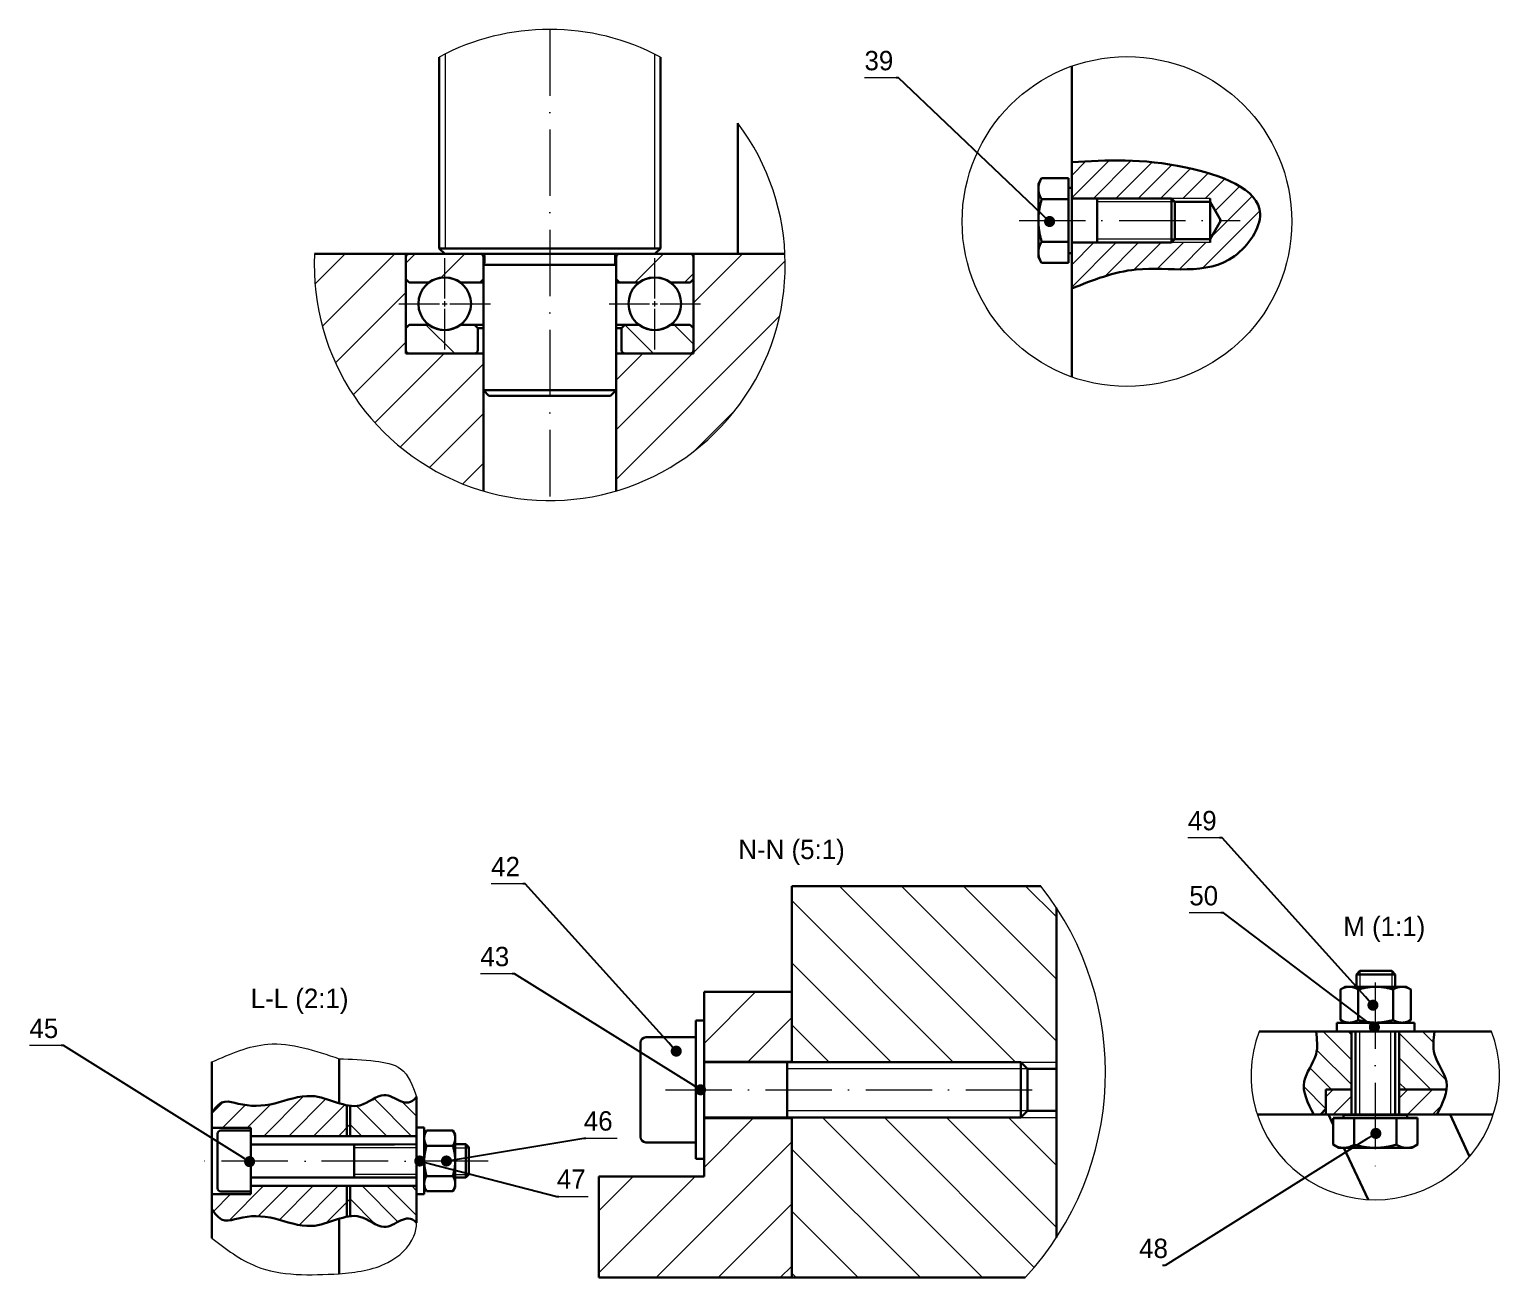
# Model space of a CAD drawing. Header units: millimetres. Extents: x 587 to 10361, y -8386 to 1488.
# Drawn here: x 4090.9 to 4356.7, y 318 to 543.6 of the extents above; entities that cross this region are included whole.
import ezdxf
from ezdxf import colors
from ezdxf.entities.mleader import LeaderData, LeaderLine
from ezdxf.math import Vec2, Vec3

# ---------------------------------------------------------------- set-up
doc = ezdxf.new("R2010")
doc.units = ezdxf.units.MM
doc.linetypes.add('ACAD_ISO10W100', pattern=[18, 12, -3, 0, -3])
for name, color, linetype, lineweight in [('Cienka', 30, 'Continuous', 0), ('Gruba', 7, 'Continuous', 30), ('Kreskowanie', 10, 'Continuous', 0), ('Przekrój', 50, 'Continuous', 15), ('Symetria', 210, 'ACAD_ISO10W100', 0), ('Widoczne (ISO)', 7, 'Continuous', 30), ('Wymiar', 3, 'Continuous', 20)]:
    doc.layers.add(name, color=color, linetype=linetype, lineweight=lineweight)
pattern_1 = [(45, (-6648.0454, 282.1214), (-4.490128, 4.490128), [])]
pattern_2 = [(45, (-4845.24, -659.358), (-4.490128, 4.490128), [])]

# ---------------------------------------------------------------- blocks, each defined once
blk = doc.blocks.new('*U70')
at = {"layer": 'Symetria', "color": 0, "transparency": 16777216}
blk.add_line((0, 18.85), (0, -14.53), dxfattribs=at)
blk = doc.blocks.new('*U123')
at = {"layer": 'Symetria', "color": 0, "transparency": 16777216}
for p, q in [((0, 0.9524), (0, 8.262)), ((-8.262, 0), (-0.9524, 0)), ((0.9524, 0), (8.262, 0)), ((0, -8.262), (0, -0.9524))]:
    blk.add_line(p, q, dxfattribs=at)
at = {"layer": 'Symetria', "color": 0, "linetype": 'Continuous', "transparency": 16777216}
for p, q in [((-0.4762, 0), (0.4762, 0)), ((0, -0.4762), (0, 0.4762))]:
    blk.add_line(p, q, dxfattribs=at)
blk = doc.blocks.new('*U124')
at = {"layer": 'Symetria', "color": 0, "transparency": 16777216}
for p, q in [((0, 0.9524), (0, 8.262)), ((-8.262, 0), (-0.9524, 0)), ((0.9524, 0), (8.262, 0)), ((0, -8.262), (0, -0.9524))]:
    blk.add_line(p, q, dxfattribs=at)
at = {"layer": 'Symetria', "color": 0, "linetype": 'Continuous', "transparency": 16777216}
for p, q in [((-0.4762, 0), (0.4762, 0)), ((0, -0.4762), (0, 0.4762))]:
    blk.add_line(p, q, dxfattribs=at)
blk = doc.blocks.new('*U125')
at = {"layer": 'Symetria', "color": 0, "transparency": 16777216}
blk.add_line((-19.15, 0), (20.84, 0), dxfattribs=at)
blk = doc.blocks.new('*U127')
at = {"layer": 'Symetria', "color": 0, "transparency": 16777216}
blk.add_line((29.93, 0), (-22.5, 0), dxfattribs=at)
blk = doc.blocks.new('*U128')
at = {"layer": 'Symetria', "color": 0, "transparency": 16777216}
blk.add_line((-35.61, 0), (31.57, 0), dxfattribs=at)
blk = doc.blocks.new('_Dot')
at = {"color": 0, "linetype": 'ByBlock', "lineweight": -2}
blk.add_line((-0.5, 0), (-1, 0), dxfattribs=at)
at = {"color": 0, "linetype": 'ByBlock', "const_width": 0.5}
blk.add_lwpolyline([(-0.25, 0, 1), (0.25, 0, 1)], format="xyb", close=True, dxfattribs=at)

msp = doc.modelspace()

# ---------------------------------------------------------------- hatches: boundary and pattern name
at = {"layer": 'Kreskowanie'}
h = msp.add_hatch(dxfattribs=at)
h.set_pattern_fill('ANSI31', color=256, scale=0.9)
h.set_pattern_definition([(45, (191.7662, -656.6963), (-2.0205576, 2.0205576), [])])
edge = h.paths.add_edge_path()
edge.add_spline(control_points=[(4279.376, 496.822), (4283.159, 498.336), (4292.532, 502.088), (4306.984, 498.041), (4317.317, 513.46), (4296.811, 520.676), (4285.679, 520.033), (4279.376, 519.668)], knot_values=[0, 0, 0, 0, 6.0644965, 15.0252634, 19.5049705, 27.4124916, 37.731561, 37.731561, 37.731561, 37.731561], degree=3, periodic=0)
edge.add_line((4279.376, 519.668), (4279.376, 513.105))
edge.add_line((4279.376, 513.105), (4280.577, 513.105))
edge.add_line((4280.577, 513.105), (4297.376, 513.105))
edge.add_line((4297.376, 513.105), (4304.376, 513.105))
edge.add_line((4304.376, 513.105), (4304.376, 512.458))
edge.add_line((4304.376, 512.458), (4306.312, 509.105))
edge.add_line((4306.312, 509.105), (4304.376, 505.751))
edge.add_line((4304.376, 505.751), (4304.376, 505.105))
edge.add_line((4304.376, 505.105), (4297.376, 505.105))
edge.add_line((4297.376, 505.105), (4280.577, 505.105))
edge.add_line((4280.577, 505.105), (4279.376, 505.105))
edge.add_line((4279.376, 505.105), (4279.376, 496.822))
h = msp.add_hatch(dxfattribs=at)
h.set_pattern_fill('ANSI31', color=256, scale=2)
h.set_pattern_definition(pattern_2)
h.paths.add_polyline_path([(4158.978, 503.067), (4142.444, 503.067, 0.0117473), (4142.397, 501.067, 0.3328068), (4172.978, 460.213), (4172.978, 485.067), (4171.378, 485.067), (4158.978, 485.067)])
h = msp.add_hatch(dxfattribs=at)
h.set_pattern_fill('ANSI31', color=256, scale=0.2)
h.set_pattern_definition([(45, (-913.7975, 282.1214), (-0.44901281, 0.44901281), [])])
h.paths.add_polyline_path([(4172.978, 502.467, 0.4142418), (4172.378, 503.067), (4165.978, 503.067), (4159.578, 503.067, 0.4142136), (4158.978, 502.467), (4158.978, 498.477), (4159.578, 497.877), (4163.121, 497.877, -0.3333333), (4168.835, 497.877), (4172.378, 497.877), (4172.978, 498.477)], flags=17)
h.paths.add_polyline_path([(4172.978, 502.467, 0.4142418), (4172.378, 503.067), (4165.978, 503.067), (4159.578, 503.067, 0.4142136), (4158.978, 502.467), (4158.978, 498.477), (4159.578, 497.877), (4163.121, 497.877, -0.3333333), (4168.835, 497.877), (4172.378, 497.877), (4172.978, 498.477), (4172.978, 501.067)], flags=17)
h = msp.add_hatch(dxfattribs=at)
h.set_pattern_fill('ANSI31', color=256, scale=2)
h.set_pattern_definition(pattern_1)
h.paths.add_polyline_path([(4159.578, 503.067, 0.4141853), (4158.978, 502.467), (4158.978, 498.477), (4159.578, 497.877), (4163.121, 497.877, -0.3333333), (4168.835, 497.877), (4172.378, 497.877), (4172.978, 498.477), (4172.978, 502.467, 0.4142418), (4172.378, 503.067)])
h = msp.add_hatch(dxfattribs=at)
h.set_pattern_fill('ANSI31', color=256, scale=2)
h.set_pattern_definition(pattern_1)
h.paths.add_polyline_path([(4196.978, 502.467), (4196.978, 498.477), (4197.578, 497.877), (4201.121, 497.877, -0.3333333), (4206.835, 497.877), (4210.378, 497.877), (4210.978, 498.477), (4210.978, 502.468, 0.4141691), (4210.378, 503.067), (4197.578, 503.067, 0.4142136)])
h = msp.add_hatch(dxfattribs=at)
h.set_pattern_fill('ANSI31', color=256, scale=2)
h.set_pattern_definition(pattern_2)
h.paths.add_polyline_path([(4227.558, 501.067, 0.0117473), (4227.511, 503.067), (4210.978, 503.067), (4210.978, 489.658), (4210.978, 489.658), (4210.978, 485.667, -0.4141945), (4210.378, 485.067), (4198.578, 485.067), (4196.978, 485.067), (4196.978, 478.435), (4196.978, 460.213, 0.3328068)])
h = msp.add_hatch(dxfattribs=at)
h.set_pattern_fill('ANSI31', color=256, scale=2, angle=90)
h.set_pattern_definition([(135, (-6648.0454, 282.1214), (-4.490128, -4.490128), [])])
h.paths.add_polyline_path([(4201.121, 490.258), (4198.578, 490.258), (4197.978, 489.658), (4197.978, 485.667, 0.4142136), (4198.578, 485.067), (4210.378, 485.067, 0.4142983), (4210.978, 485.668), (4210.978, 489.658), (4210.378, 490.258), (4206.835, 490.258, -0.3333333)])
h.paths.add_polyline_path([(4171.978, 489.658), (4171.378, 490.258), (4168.835, 490.258, -0.3333333), (4163.121, 490.258), (4159.578, 490.258), (4158.978, 489.658), (4158.978, 485.667, 0.4142136), (4159.578, 485.067), (4171.378, 485.067, 0.4142136), (4171.978, 485.667)])
h = msp.add_hatch(dxfattribs=at)
h.set_pattern_fill('ANSI31', color=256, scale=2.5, angle=90)
h.set_pattern_definition([(135, (-5841.017, 936.856), (-5.61266, -5.61266), [])])
h.paths.add_polyline_path([(4270.15, 356.978), (4276.597, 356.978), (4276.597, 384.876, 0.022114), (4273.787, 388.799), (4228.752, 388.799), (4228.752, 369.659), (4228.752, 369.659), (4228.752, 356.978)])
h.paths.add_polyline_path([(4228.752, 346.978), (4228.752, 318.035), (4270.951, 318.035, 0.0421622), (4276.597, 325.283), (4276.597, 346.978), (4270.15, 346.978)])
h = msp.add_hatch(dxfattribs=at)
h.set_pattern_fill('ANSI31', color=256, scale=2.5)
h.set_pattern_definition([(45, (-5841.017, 936.856), (-5.61266, 5.61266), [])])
h.paths.add_polyline_path([(4228.752, 318.035), (4228.752, 346.824), (4212.877, 346.824), (4212.877, 339.478), (4212.877, 336.321), (4193.827, 336.321), (4193.827, 318.035)])
h.paths.add_polyline_path([(4212.877, 369.659), (4212.877, 364.478), (4212.877, 357.044), (4228.752, 357.044), (4228.752, 369.659)])
h = msp.add_hatch(dxfattribs=at)
h.set_pattern_fill('ANSI31', color=256, angle=90)
h.set_pattern_definition([(135, (2265.515, 396.7663), (-2.245064, -2.245064), [])])
edge = h.paths.add_edge_path()
edge.add_spline(control_points=[(4323.529, 362.509), (4323.707, 361.106), (4324.118, 357.876), (4320.097, 353.32), (4322.067, 349.539), (4323.125, 347.509)], knot_values=[0, 0, 0, 0, 4.1186815, 9.4812018, 15.7028266, 15.7028266, 15.7028266, 15.7028266], degree=3, periodic=0)
edge.add_line((4323.125, 347.509), (4324.32, 347.509))
edge.add_line((4324.32, 347.509), (4325.32, 348.509))
edge.add_line((4325.32, 348.509), (4325.32, 352.009))
edge.add_line((4325.32, 352.009), (4329.933, 352.009))
edge.add_line((4329.933, 352.009), (4329.933, 362.509))
edge.add_line((4329.933, 362.509), (4323.529, 362.509))
edge = h.paths.add_edge_path()
edge.add_spline(control_points=[(4347.147, 352.009), (4347.213, 352.505), (4347.207, 354.668), (4344.375, 357.876), (4344.787, 361.106), (4344.965, 362.509)], knot_values=[4.6477373, 4.6477373, 4.6477373, 4.6477373, 6.2216248, 11.5841451, 15.7028266, 15.7028266, 15.7028266, 15.7028266], degree=3, periodic=0)
edge.add_line((4344.965, 362.509), (4338.561, 362.509))
edge.add_line((4338.561, 362.509), (4338.561, 352.009))
edge.add_line((4338.561, 352.009), (4347.147, 352.009))
h = msp.add_hatch(dxfattribs=at)
h.set_pattern_fill('ANSI31', color=256)
edge = h.paths.add_edge_path()
edge.add_line((4148.303, 334.595), (4130.903, 334.595))
edge.add_line((4130.903, 334.595), (4130.903, 333.107))
edge.add_line((4130.903, 333.107), (4123.903, 333.107))
edge.add_line((4123.903, 333.107), (4123.903, 330.441))
edge.add_spline(control_points=[(4123.903, 330.441), (4125.422, 327.616), (4129.179, 329.3), (4134.902, 329.218), (4141.368, 326.518), (4145.29, 328.164), (4146.903, 328.667)], knot_values=[8.6303914, 8.6303914, 8.6303914, 8.6303914, 11.3346156, 14.9067418, 18.1770933, 20.6494931, 20.6494931, 20.6494931, 20.6494931], degree=3, periodic=0)
edge.add_spline(control_points=[(4146.903, 328.667), (4147.376, 328.815), (4147.843, 328.945), (4148.303, 329.036)], knot_values=[7.9043664, 7.9043664, 7.9043664, 7.9043664, 8.6303914, 8.6303914, 8.6303914, 8.6303914], degree=3, periodic=0)
edge.add_line((4148.303, 329.036), (4148.303, 334.595))
edge = h.paths.add_edge_path()
edge.add_spline(control_points=[(4148.303, 349.178), (4146.28, 349.581), (4141.872, 351.907), (4134.902, 348.997), (4129.179, 348.915), (4125.422, 350.599), (4123.903, 347.774)], knot_values=[7.9043664, 7.9043664, 7.9043664, 7.9043664, 11.1027912, 14.3731427, 17.9452688, 20.6494931, 20.6494931, 20.6494931, 20.6494931], degree=3, periodic=0)
edge.add_line((4123.903, 347.774), (4123.903, 345.107))
edge.add_line((4123.903, 345.107), (4130.903, 345.107))
edge.add_line((4130.903, 345.107), (4130.903, 343.619))
edge.add_line((4130.903, 343.619), (4148.303, 343.619))
edge.add_line((4148.303, 343.619), (4148.303, 345.107))
edge.add_line((4148.303, 345.107), (4148.303, 349.178))
edge = h.paths.add_edge_path()
edge.add_spline(control_points=[(4148.903, 349.082), (4148.704, 349.106), (4148.504, 349.138), (4148.303, 349.178)], knot_values=[7.585568, 7.585568, 7.585568, 7.585568, 7.9043664, 7.9043664, 7.9043664, 7.9043664], degree=3, periodic=0)
edge.add_line((4148.303, 349.178), (4148.303, 345.107))
edge.add_line((4148.303, 345.107), (4148.303, 343.619))
edge.add_line((4148.303, 343.619), (4148.903, 343.619))
edge.add_line((4148.903, 343.619), (4148.903, 349.082))
edge = h.paths.add_edge_path()
edge.add_line((4148.903, 334.595), (4148.303, 334.595))
edge.add_line((4148.303, 334.595), (4148.303, 329.036))
edge.add_spline(control_points=[(4148.303, 329.036), (4148.504, 329.076), (4148.704, 329.109), (4148.903, 329.133)], knot_values=[7.585568, 7.585568, 7.585568, 7.585568, 7.9043664, 7.9043664, 7.9043664, 7.9043664], degree=3, periodic=0)
edge.add_line((4148.903, 329.133), (4148.903, 334.595))
h = msp.add_hatch(dxfattribs=at)
h.set_pattern_fill('ANSI31', color=256, angle=90)
edge = h.paths.add_edge_path()
edge.add_spline(control_points=[(4160.903, 350.712), (4158.969, 348.129), (4155.733, 353.087), (4151.704, 349.059), (4149.503, 349.011), (4148.903, 349.082)], knot_values=[0, 0, 0, 0, 3.953852, 6.6203896, 7.585568, 7.585568, 7.585568, 7.585568], degree=3, periodic=0)
edge.add_line((4148.903, 349.082), (4148.903, 343.619))
edge.add_line((4148.903, 343.619), (4156.903, 343.619))
edge.add_line((4156.903, 343.619), (4160.903, 343.619))
edge.add_line((4160.903, 343.619), (4160.903, 350.712))
edge = h.paths.add_edge_path()
edge.add_line((4160.903, 334.595), (4156.903, 334.595))
edge.add_line((4156.903, 334.595), (4148.903, 334.595))
edge.add_line((4148.903, 334.595), (4148.903, 329.133))
edge.add_spline(control_points=[(4148.903, 329.133), (4149.503, 329.204), (4151.704, 329.156), (4155.733, 325.127), (4158.969, 330.085), (4160.903, 327.927)], knot_values=[0, 0, 0, 0, 0.9651784, 3.6317161, 7.585568, 7.585568, 7.585568, 7.585568], degree=3, periodic=0)
edge.add_line((4160.903, 327.927), (4160.903, 334.595))
h = msp.add_hatch(dxfattribs=at)
h.set_pattern_fill('ANSI31', color=256)
h.set_pattern_definition([(45, (2265.515, 396.7663), (-2.245064, 2.245064), [])])
h.paths.add_polyline_path([(4325.32, 352.009), (4325.32, 347.509), (4329.933, 347.509), (4329.933, 352.009)])
edge = h.paths.add_edge_path()
edge.add_line((4338.561, 352.009), (4338.561, 347.509))
edge.add_line((4338.561, 347.509), (4345.369, 347.509))
edge.add_spline(control_points=[(4345.369, 347.509), (4346.159, 349.025), (4346.95, 350.542), (4347.147, 352.009)], knot_values=[0, 0, 0, 0, 4.6477373, 4.6477373, 4.6477373, 4.6477373], degree=3, periodic=0)
edge.add_line((4347.147, 352.009), (4338.561, 352.009))

# ---------------------------------------------------------------- linework, layer by layer
at = {"layer": 'Cienka'}
for p, q in [((4166.136, 504.067), (4166.136, 539.252)), ((4203.978, 504.067), (4203.978, 539.174)), ((4304.376, 513.105), (4297.376, 513.105)), ((4298.023, 512.458), (4283.947, 512.458)), ((4298.023, 505.751), (4283.947, 505.751)), ((4304.376, 505.105), (4297.376, 505.105)), ((4331.433, 373.452), (4331.433, 370.609)), ((4337.206, 373.452), (4337.206, 370.609)), ((4331.433, 347.509), (4331.433, 362.509)), ((4337.061, 347.509), (4337.061, 362.509)), ((4337.061, 347.509), (4337.061, 362.509)), ((4270.15, 356.978), (4276.597, 356.978)), ((4271.377, 355.751), (4227.877, 355.751)), ((4271.377, 348.205), (4227.877, 348.205)), ((4270.15, 346.978), (4276.597, 346.978)), ((4160.903, 341.505), (4149.612, 341.505)), ((4167.885, 341.505), (4170.336, 341.505)), ((4160.903, 336.654), (4149.612, 336.654)), ((4167.885, 336.654), (4170.336, 336.646))]:
    msp.add_line(p, q, dxfattribs=at)
at = {"layer": 'Gruba'}
for p, q in [((4164.978, 538.659), (4164.978, 504.067)), ((4204.978, 538.659), (4204.978, 504.067)), ((4279.376, 480.83), (4279.376, 537.006)), ((4218.978, 526.701), (4218.978, 503.067)), ((4278.757, 514.985), (4279.376, 514.985)), ((4279.376, 514.985), (4279.376, 513.105)), ((4280.577, 513.105), (4279.376, 513.105)), ((4279.376, 513.105), (4279.376, 513.105)), ((4297.376, 513.105), (4280.577, 513.105)), ((4283.947, 513.105), (4283.947, 505.105)), ((4297.376, 513.105), (4297.376, 505.105)), ((4297.376, 513.105), (4298.023, 512.458)), ((4304.376, 513.105), (4304.376, 505.105)), ((4304.376, 512.458), (4298.023, 512.458)), ((4298.023, 512.458), (4298.023, 505.751)), ((4304.376, 512.458), (4304.376, 505.751)), ((4304.376, 512.458), (4306.312, 509.105)), ((4304.376, 505.751), (4306.312, 509.105)), ((4280.577, 505.105), (4279.376, 505.105)), ((4280.577, 505.105), (4297.376, 505.105)), ((4298.023, 505.751), (4297.376, 505.105)), ((4298.023, 505.751), (4304.376, 505.751)), ((4158.978, 503.067), (4142.444, 503.067)), ((4158.978, 485.067), (4158.978, 503.067)), ((4158.978, 503.067), (4159.578, 503.067)), ((4158.978, 502.467), (4158.978, 498.477)), ((4158.978, 502.467), (4158.978, 498.477)), ((4172.378, 503.067), (4159.578, 503.067)), ((4172.378, 503.067), (4159.578, 503.067)), ((4164.978, 504.067), (4204.978, 504.067)), ((4165.978, 503.067), (4164.978, 504.067)), ((4203.978, 503.067), (4165.978, 503.067)), ((4172.378, 503.067), (4197.578, 503.067)), ((4172.978, 498.477), (4172.978, 502.467)), ((4172.978, 498.477), (4172.978, 502.467)), ((4173.178, 502.667), (4173.178, 501.521)), ((4196.778, 502.667), (4196.778, 501.521)), ((4196.978, 502.467), (4196.978, 498.477)), ((4197.578, 503.067), (4210.378, 503.067)), ((4203.978, 503.067), (4204.978, 504.067)), ((4210.378, 503.067), (4203.978, 503.067)), ((4210.378, 503.067), (4210.978, 503.067)), ((4227.511, 503.067), (4210.978, 503.067)), ((4210.978, 503.067), (4210.978, 485.067)), ((4210.978, 485.067), (4210.978, 503.067)), ((4210.978, 503.067), (4227.511, 503.067)), ((4210.978, 498.477), (4210.978, 502.468)), ((4210.978, 498.477), (4210.978, 502.467)), ((4278.757, 503.225), (4279.376, 503.225)), ((4173.124, 501.321), (4172.978, 501.067)), ((4172.978, 501.067), (4196.978, 501.067)), ((4172.978, 501.067), (4172.978, 478.435)), ((4196.831, 501.321), (4196.978, 501.067)), ((4196.978, 501.067), (4196.978, 478.435)), ((4158.978, 498.477), (4159.578, 497.877)), ((4159.578, 497.877), (4163.121, 497.877)), ((4168.835, 497.877), (4172.378, 497.877)), ((4172.378, 497.877), (4172.978, 498.477)), ((4172.378, 497.877), (4172.978, 497.877)), ((4196.978, 498.477), (4197.578, 497.877)), ((4196.978, 497.877), (4197.578, 497.877)), ((4197.578, 497.877), (4201.121, 497.877)), ((4206.835, 497.877), (4210.378, 497.877)), ((4210.378, 497.877), (4210.978, 498.477)), ((4159.578, 490.258), (4158.978, 489.658)), ((4158.978, 489.658), (4158.978, 485.667)), ((4158.978, 489.658), (4158.978, 485.667)), ((4163.121, 490.258), (4159.578, 490.258)), ((4171.378, 490.258), (4168.835, 490.258)), ((4171.978, 489.658), (4171.378, 490.258)), ((4172.978, 490.258), (4171.378, 490.258)), ((4171.978, 485.667), (4171.978, 489.658)), ((4172.978, 489.658), (4171.978, 489.658)), ((4198.578, 490.258), (4196.978, 490.258)), ((4197.978, 489.658), (4196.978, 489.658)), ((4198.578, 490.258), (4197.978, 489.658)), ((4197.978, 489.658), (4197.978, 485.667)), ((4201.121, 490.258), (4198.578, 490.258)), ((4210.378, 490.258), (4206.835, 490.258)), ((4210.978, 489.658), (4210.378, 490.258)), ((4210.978, 485.667), (4210.978, 489.658)), ((4210.978, 485.667), (4210.978, 489.658)), ((4172.978, 485.067), (4158.978, 485.067)), ((4159.578, 485.067), (4171.378, 485.067)), ((4159.578, 485.067), (4171.378, 485.067)), ((4172.978, 485.067), (4171.378, 485.067)), ((4172.978, 460.213), (4172.978, 485.067)), ((4210.978, 485.067), (4196.978, 485.067)), ((4196.978, 485.067), (4196.978, 460.213)), ((4198.578, 485.067), (4196.978, 485.067)), ((4196.978, 460.213), (4196.978, 485.067)), ((4196.978, 485.067), (4210.978, 485.067)), ((4198.578, 485.067), (4210.378, 485.067)), ((4198.578, 485.067), (4210.378, 485.067)), ((4172.978, 478.435), (4196.978, 478.435)), ((4173.978, 477.435), (4172.978, 478.435)), ((4195.978, 477.435), (4173.978, 477.435)), ((4195.978, 477.435), (4196.978, 478.435)), ((4331.433, 373.452), (4330.82, 372.839)), ((4330.82, 372.839), (4337.82, 372.839)), ((4330.82, 370.609), (4330.82, 372.839)), ((4337.206, 373.452), (4331.433, 373.452)), ((4337.206, 373.452), (4337.82, 372.839)), ((4337.82, 370.609), (4337.82, 372.839)), ((4355.268, 362.509), (4313.226, 362.509)), ((4341.32, 364.109), (4327.32, 364.109)), ((4327.32, 362.509), (4327.32, 364.109)), ((4329.933, 362.509), (4329.933, 347.509)), ((4330.683, 362.509), (4330.683, 349.122)), ((4337.811, 362.509), (4337.811, 349.122)), ((4337.811, 362.509), (4337.811, 347.509)), ((4338.561, 347.509), (4338.561, 362.509)), ((4341.32, 362.509), (4341.32, 364.109)), ((4123.903, 325.157), (4123.903, 357.029)), ((4146.903, 349.547), (4146.903, 357.584)), ((4227.877, 356.978), (4227.877, 346.978)), ((4271.377, 355.751), (4276.597, 355.751)), ((4325.32, 347.509), (4325.32, 352.009)), ((4325.32, 352.009), (4329.933, 352.009)), ((4338.561, 352.009), (4347.147, 352.009)), ((4148.303, 345.107), (4148.303, 349.178)), ((4148.903, 343.619), (4148.903, 349.082)), ((4160.903, 327.927), (4160.903, 350.712)), ((4325.32, 348.509), (4324.32, 347.509)), ((4330.683, 349.122), (4330.683, 347.509)), ((4271.377, 348.205), (4276.597, 348.205)), ((4355.583, 347.509), (4312.911, 347.509)), ((4325.32, 347.509), (4347.32, 347.509)), ((4325.76, 347.509), (4326.616, 345.673)), ((4328.486, 347.509), (4328.486, 346.908)), ((4328.486, 347.48), (4328.486, 346.88)), ((4328.486, 347.48), (4328.486, 346.88)), ((4340.008, 347.509), (4340.008, 346.908)), ((4340.008, 347.48), (4340.008, 346.88)), ((4351.297, 339.924), (4347.76, 347.509)), ((4123.903, 339.107), (4123.903, 345.107)), ((4123.903, 345.107), (4130.903, 345.107)), ((4123.903, 345.107), (4130.903, 345.107)), ((4123.903, 339.107), (4123.903, 343.107)), ((4124.903, 334.207), (4124.903, 344.007)), ((4125.503, 344.607), (4130.903, 344.607)), ((4130.903, 345.107), (4130.903, 333.107)), ((4130.903, 333.607), (4130.903, 344.607)), ((4156.903, 343.619), (4130.903, 343.619)), ((4148.303, 345.107), (4148.303, 343.619)), ((4148.303, 343.619), (4148.903, 343.619)), ((4156.903, 343.619), (4160.903, 343.619)), ((4160.903, 345.168), (4162.282, 345.168)), ((4162.282, 345.168), (4162.282, 333.1)), ((4162.282, 343.875), (4162.705, 344.609)), ((4167.461, 344.609), (4162.705, 344.609)), ((4167.885, 343.875), (4167.461, 344.609)), ((4167.885, 343.24), (4167.885, 343.875)), ((4167.885, 339.134), (4167.885, 343.24)), ((4131.103, 342.107), (4140.289, 342.107)), ((4140.289, 342.107), (4156.903, 342.119)), ((4149.612, 342.114), (4149.612, 336.107)), ((4156.903, 342.119), (4160.903, 342.122)), ((4167.461, 341.872), (4162.705, 341.872)), ((4167.885, 342.151), (4169.807, 342.151)), ((4169.807, 336.117), (4169.807, 342.151)), ((4170.336, 341.623), (4169.807, 342.151)), ((4170.336, 341.623), (4170.336, 336.646)), ((4328.575, 341.473), (4332.931, 332.13)), ((4167.885, 335.028), (4167.885, 339.134)), ((4131.103, 336.107), (4140.289, 336.107)), ((4140.289, 336.107), (4156.903, 336.107)), ((4156.903, 336.107), (4160.903, 336.107)), ((4167.461, 336.397), (4162.705, 336.397)), ((4167.885, 336.117), (4169.807, 336.117)), ((4167.885, 334.393), (4167.885, 335.028)), ((4170.336, 336.646), (4169.807, 336.117)), ((4130.903, 333.107), (4123.903, 333.107)), ((4125.503, 333.607), (4130.903, 333.607)), ((4156.903, 334.595), (4130.903, 334.595)), ((4148.303, 334.595), (4148.303, 329.036)), ((4148.303, 334.595), (4148.903, 334.595)), ((4148.903, 334.595), (4148.903, 329.133)), ((4156.903, 334.595), (4160.903, 334.595)), ((4160.903, 333.1), (4162.282, 333.1)), ((4162.282, 334.393), (4162.705, 333.66)), ((4167.461, 333.66), (4162.705, 333.66)), ((4167.885, 334.393), (4167.461, 333.66)), ((4146.903, 318.706), (4146.903, 328.667))]:
    msp.add_line(p, q, dxfattribs=at)
for centre in [(4165.978, 494.067), (4203.978, 494.067)]:
    msp.add_circle(centre, 4.762, dxfattribs=at)
for centre, radius, start, end in [((4159.578, 502.467), 0.6, 90, 180), ((4172.378, 502.467), 0.6, 0, 90), ((4172.778, 502.667), 0.4, 0, 90), ((4197.178, 502.667), 0.4, 90, 180), ((4197.578, 502.467), 0.6, 90, 180), ((4210.378, 502.467), 0.6, 0, 90), ((4172.778, 501.521), 0.4, 330, 0), ((4197.178, 501.521), 0.4, 180, 210), ((4165.978, 494.067), 4.762, 53.1301, 126.8699), ((4203.978, 494.067), 4.762, 53.1301, 126.8699), ((4165.978, 494.067), 4.762, 233.1301, 306.8699), ((4203.978, 494.067), 4.762, 233.1301, 306.8699), ((4159.578, 485.667), 0.6, 180, 270), ((4171.378, 485.667), 0.6, 270, 0), ((4198.578, 485.667), 0.6, 180, 270), ((4210.378, 485.667), 0.6, 270, 0), ((4125.503, 344.007), 0.6, 90, 180), ((4131.103, 342.307), 0.2, 180, 270), ((4131.103, 335.907), 0.2, 90, 180), ((4125.503, 334.207), 0.6, 180, 270)]:
    msp.add_arc(centre, radius, start, end, dxfattribs=at)
for points in [[(4279.376, 519.668), (4299.991, 518.699), (4313.41, 510.329), (4308.769, 502.666), (4291.012, 500.245), (4279.376, 496.822)], [(4323.125, 347.509), (4321.375, 353.479), (4323.529, 358.39), (4323.529, 362.509)], [(4345.369, 347.509), (4347.119, 353.479), (4344.965, 358.39), (4344.965, 362.509)]]:
    msp.add_spline(points, degree=3, dxfattribs=at)
for points in [[(4160.903, 350.712), (4158.969, 348.129), (4155.733, 353.087), (4149.837, 347.191), (4142.764, 352.279), (4134.902, 348.997), (4129.179, 348.915), (4125.422, 350.599), (4123.903, 347.774)], [(4160.903, 327.927), (4158.969, 330.085), (4155.733, 325.127), (4149.837, 331.024), (4142.764, 325.936), (4134.902, 329.218), (4129.179, 329.3), (4125.422, 327.616), (4123.903, 330.441)]]:
    msp.add_open_spline(points, degree=3, knots=[0, 0, 0, 0, 3.953852, 6.6203896, 11.1027912, 14.3731427, 17.9452688, 20.6494931, 20.6494931, 20.6494931, 20.6494931], dxfattribs=at)
for points in [[(4162.705, 344.609), (4162.282, 343.875), (4162.282, 343.24)], [(4162.282, 343.24), (4162.282, 342.605), (4162.705, 341.872)], [(4167.885, 343.24), (4167.885, 343.875), (4167.461, 344.609)], [(4167.461, 341.872), (4167.885, 342.605), (4167.885, 343.24)], [(4162.705, 341.872), (4162.282, 340.405), (4162.282, 339.134)], [(4167.885, 339.134), (4167.885, 340.405), (4167.461, 341.872)], [(4162.282, 339.134), (4162.282, 337.864), (4162.705, 336.397)], [(4167.461, 336.397), (4167.885, 337.864), (4167.885, 339.134)], [(4162.705, 336.397), (4162.282, 335.664), (4162.282, 335.028)], [(4162.282, 335.028), (4162.282, 334.393), (4162.705, 333.66)], [(4167.885, 335.028), (4167.885, 335.664), (4167.461, 336.397)], [(4167.461, 333.66), (4167.885, 334.393), (4167.885, 335.028)]]:
    msp.add_rational_spline(points, [1, 1.0379548493, 1], degree=2, dxfattribs=at)
at = {"layer": 'Przekrój'}
msp.add_circle((4289.349, 508.918), 29.806, dxfattribs=at)
for centre, radius, start, end in [((4184.978, 501.067), 42.58, 61.98523, 118.01477), ((4184.978, 501.067), 42.58, 177.30783, 37.01399), ((4230.872, 355.08), 54.577, 317.2526, 38.15757), ((4334.247, 354.563), 22.472, 159.29474, 20.70526)]:
    msp.add_arc(centre, radius, start, end, dxfattribs=at)
for points in [[(4123.903, 357.029), (4134.011, 360.223), (4146.903, 357.584)], [(4146.903, 357.584), (4153.456, 357.164), (4158.017, 355.789), (4160.903, 350.712)], [(4146.903, 318.706), (4155.68, 320.745), (4160.417, 325.544), (4160.903, 327.927), (4160.903, 328.303)], [(4123.903, 325.157), (4131.854, 320.086), (4146.903, 318.706)]]:
    msp.add_spline(points, degree=3, dxfattribs=at)
at = {"layer": 'Symetria'}
msp.add_line((4184.978, 543.648), (4184.978, 458.487), dxfattribs=at)
at = {"layer": 'Widoczne (ISO)'}
for p, q in [((4273.327, 515.742), (4273.92, 516.769)), ((4273.327, 515.742), (4273.327, 514.853)), ((4278.757, 516.769), (4273.92, 516.769)), ((4278.757, 516.769), (4278.757, 512.937)), ((4273.327, 514.853), (4273.327, 509.105)), ((4278.757, 512.937), (4273.92, 512.937)), ((4278.757, 512.937), (4278.757, 505.273)), ((4273.327, 509.105), (4273.327, 503.357)), ((4278.757, 505.273), (4273.92, 505.273)), ((4278.757, 505.273), (4278.757, 501.441)), ((4273.327, 503.357), (4273.327, 502.468)), ((4273.327, 502.468), (4273.92, 501.441)), ((4278.757, 501.441), (4273.92, 501.441)), ((4228.752, 388.799), (4273.787, 388.799)), ((4228.752, 388.799), (4228.752, 356.978)), ((4276.597, 356.978), (4276.597, 384.876)), ((4228.752, 369.659), (4212.877, 369.659)), ((4212.877, 369.659), (4212.877, 364.478)), ((4228.752, 357.044), (4228.752, 369.659)), ((4328.82, 370.609), (4327.969, 370.117)), ((4327.969, 370.117), (4327.969, 364.6)), ((4328.82, 370.609), (4329.557, 370.609)), ((4329.557, 370.609), (4334.32, 370.609)), ((4331.144, 370.117), (4331.144, 364.6)), ((4334.32, 370.609), (4339.083, 370.609)), ((4337.495, 370.117), (4337.495, 364.6)), ((4339.083, 370.609), (4339.82, 370.609)), ((4339.82, 370.609), (4340.671, 370.117)), ((4340.671, 370.117), (4340.671, 364.6)), ((4211.377, 339.478), (4211.377, 364.478)), ((4212.877, 364.478), (4211.377, 364.478)), ((4212.877, 339.478), (4212.877, 364.478)), ((4328.82, 364.109), (4327.969, 364.6)), ((4339.82, 364.109), (4340.671, 364.6)), ((4329.557, 364.109), (4328.82, 364.109)), ((4334.32, 364.109), (4329.557, 364.109)), ((4339.083, 364.109), (4334.32, 364.109)), ((4339.82, 364.109), (4339.083, 364.109)), ((4201.377, 343.478), (4201.377, 360.478)), ((4202.377, 361.478), (4211.377, 361.478)), ((4212.877, 357.044), (4228.752, 357.044)), ((4212.877, 356.978), (4270.15, 356.978)), ((4228.752, 356.978), (4270.15, 356.978)), ((4270.15, 346.978), (4270.15, 356.978)), ((4271.377, 355.751), (4270.15, 356.978)), ((4276.597, 356.978), (4276.597, 346.978)), ((4271.377, 355.751), (4271.377, 348.205)), ((4212.877, 346.978), (4270.15, 346.978)), ((4228.752, 346.824), (4212.877, 346.824)), ((4228.752, 346.978), (4228.752, 318.035)), ((4270.15, 346.978), (4228.752, 346.978)), ((4228.752, 318.035), (4228.752, 346.824)), ((4271.377, 348.205), (4270.15, 346.978)), ((4276.597, 325.283), (4276.597, 346.978)), ((4330.431, 346.908), (4326.616, 346.908)), ((4330.431, 346.88), (4326.616, 346.88)), ((4326.616, 346.88), (4326.616, 342.063)), ((4330.431, 346.88), (4326.616, 346.88)), ((4328.479, 346.908), (4328.479, 347.509)), ((4328.479, 347.48), (4340.015, 347.48)), ((4328.479, 346.88), (4328.479, 347.48)), ((4330.431, 346.908), (4330.431, 346.022)), ((4338.063, 346.908), (4330.431, 346.908)), ((4330.431, 346.88), (4330.431, 342.063)), ((4338.063, 346.88), (4330.431, 346.88)), ((4330.431, 346.88), (4330.431, 342.063)), ((4338.063, 346.88), (4330.431, 346.88)), ((4338.063, 346.908), (4338.063, 346.022)), ((4341.878, 346.908), (4338.063, 346.908)), ((4338.063, 346.88), (4338.063, 342.063)), ((4341.878, 346.88), (4338.063, 346.88)), ((4338.063, 346.88), (4338.063, 342.063)), ((4341.878, 346.88), (4338.063, 346.88)), ((4340.015, 346.908), (4340.015, 347.509)), ((4340.015, 346.88), (4340.015, 347.48)), ((4340.015, 346.88), (4340.015, 347.48)), ((4341.878, 346.908), (4341.878, 346.022)), ((4341.878, 346.88), (4341.878, 342.063)), ((4341.878, 346.88), (4341.878, 342.063)), ((4202.377, 342.478), (4211.377, 342.478)), ((4327.638, 341.472), (4326.616, 342.063)), ((4327.638, 341.472), (4326.616, 342.063)), ((4328.524, 341.472), (4327.638, 341.472)), ((4328.524, 341.472), (4327.638, 341.472)), ((4334.247, 341.472), (4328.524, 341.472)), ((4334.247, 341.472), (4328.524, 341.472)), ((4339.97, 341.472), (4334.247, 341.472)), ((4339.97, 341.472), (4334.247, 341.472)), ((4340.856, 341.472), (4339.97, 341.472)), ((4340.856, 341.472), (4339.97, 341.472)), ((4340.856, 341.472), (4341.878, 342.063)), ((4340.856, 341.472), (4341.878, 342.063)), ((4212.877, 339.478), (4211.377, 339.478)), ((4212.877, 339.478), (4212.877, 336.321)), ((4193.827, 336.321), (4193.827, 318.035)), ((4212.877, 336.321), (4193.827, 336.321)), ((4193.827, 318.035), (4228.752, 318.035)), ((4228.752, 318.035), (4270.951, 318.035))]:
    msp.add_line(p, q, dxfattribs=at)
for centre, start, end in [((4202.377, 360.478), 90, 180), ((4202.377, 343.478), 180, 270)]:
    msp.add_arc(centre, 1, start, end, dxfattribs=at)
for points in [[(4273.92, 516.769), (4273.327, 515.742), (4273.327, 514.853)], [(4273.327, 514.853), (4273.327, 513.964), (4273.92, 512.937)], [(4273.92, 512.937), (4273.327, 510.883), (4273.327, 509.105)], [(4273.327, 509.105), (4273.327, 507.327), (4273.92, 505.273)], [(4273.92, 505.273), (4273.327, 504.246), (4273.327, 503.357)], [(4273.327, 503.357), (4273.327, 502.468), (4273.92, 501.441)], [(4327.969, 370.117), (4328.82, 370.609), (4329.557, 370.609)], [(4329.557, 370.609), (4330.294, 370.609), (4331.144, 370.117)], [(4331.144, 370.117), (4332.846, 370.609), (4334.32, 370.609)], [(4334.32, 370.609), (4335.794, 370.609), (4337.495, 370.117)], [(4337.495, 370.117), (4338.346, 370.609), (4339.083, 370.609)], [(4339.083, 370.609), (4339.82, 370.609), (4340.671, 370.117)], [(4329.557, 364.109), (4328.82, 364.109), (4327.969, 364.6)], [(4331.144, 364.6), (4330.294, 364.109), (4329.557, 364.109)], [(4334.32, 364.109), (4332.846, 364.109), (4331.144, 364.6)], [(4337.495, 364.6), (4335.794, 364.109), (4334.32, 364.109)], [(4339.083, 364.109), (4338.346, 364.109), (4337.495, 364.6)], [(4340.671, 364.6), (4339.82, 364.109), (4339.083, 364.109)], [(4328.524, 341.472), (4327.638, 341.472), (4326.616, 342.063)], [(4328.524, 341.472), (4327.638, 341.472), (4326.616, 342.063)], [(4330.431, 342.063), (4329.409, 341.472), (4328.524, 341.472)], [(4330.431, 342.063), (4329.409, 341.472), (4328.524, 341.472)], [(4334.247, 341.472), (4332.476, 341.472), (4330.431, 342.063)], [(4334.247, 341.472), (4332.476, 341.472), (4330.431, 342.063)], [(4338.063, 342.063), (4336.018, 341.472), (4334.247, 341.472)], [(4338.063, 342.063), (4336.018, 341.472), (4334.247, 341.472)], [(4339.97, 341.472), (4339.085, 341.472), (4338.063, 342.063)], [(4339.97, 341.472), (4339.085, 341.472), (4338.063, 342.063)], [(4341.878, 342.063), (4340.856, 341.472), (4339.97, 341.472)], [(4341.878, 342.063), (4340.856, 341.472), (4339.97, 341.472)]]:
    msp.add_rational_spline(points, [1, 1.0379548493, 1], degree=2, dxfattribs=at)
at = {"layer": 'Wymiar'}
for p, q in [((4247.701, 534.887), (4241.876, 534.887)), ((4306.17, 397.512), (4300.346, 397.512)), ((4180.2, 389.201), (4174.375, 389.201)), ((4306.431, 383.94), (4300.606, 383.94)), ((4178.255, 372.941), (4172.431, 372.941)), ((4096.718, 359.957), (4090.893, 359.957)), ((4191.502, 343.226), (4197.138, 343.226)), ((4186.622, 332.707), (4191.934, 332.707))]:
    msp.add_line(p, q, dxfattribs=at)

# ---------------------------------------------------------------- block references
at = {"layer": 'Symetria'}
for name, p in [('*U125', (4288.976, 509.105)), ('*U123', (4165.978, 494.067)), ('*U124', (4203.978, 494.067)), ('*U70', (4334.247, 352.503)), ('*U128', (4241.514, 351.978)), ('*U127', (4143.903, 339.107))]:
    msp.add_blockref(name, p, dxfattribs=at)

# ---------------------------------------------------------------- texts
at = {"layer": 'Wymiar', "char_height": 3.5, "attachment_point": 1}
for s, width, insert in [('39', 6.18482, (4241.887, 539.762)), ('49', 6.18482, (4300.356, 402.387)), ('N-N (5:1)', 27.91536, (4219.075, 397.174)), ('42', 6.18482, (4174.386, 394.076)), ('50', 6.18482, (4300.617, 388.815)), ('M (1:1)', 27.91536, (4328.459, 383.252)), ('43', 6.18482, (4172.441, 377.816)), ('L-L (2:1)', 27.91536, (4130.903, 370.26)), ('45', 6.18482, (4090.904, 364.832)), ('46', 2.03539, (4191.142, 348.105)), ('47', 2.03539, (4186.262, 337.585)), ('48', 6.18482, (4291.547, 325.072))]:
    msp.add_mtext_dynamic_manual_height_columns(s, width=width, gutter_width=12.5, heights=[0], dxfattribs=dict(at, insert=insert))

# ---------------------------------------------------------------- leaders
at = {"layer": 'Wymiar'}
ml = msp.add_multileader_mtext('Standard', dxfattribs=at)
ml.set_content('', color=256)
ml.set_leader_properties()
ml.set_arrow_properties(name='DOT')
ml.build(insert=Vec2(0, 0))
ml.multileader.update_dxf_attribs({"text_right_attachment_type": 6, "dogleg_length": 0.36, "arrow_head_size": 2})
ctx = ml.context
ctx.base_point, ctx.char_height, ctx.arrow_head_size, ctx.landing_gap_size, ctx.plane_origin = Vec3(4247.521, 534.977), 0.18, 2, 0.09, Vec3(4275.35, 508.926)
ctx.right_attachment, ctx.text_align_type = 6, 2
notes = []
notes.append((ctx, [(0, (1, 1, 0), (4248.061, 534.887), (-1, 0), 0.36, [(0, [(4275.35, 508.926)], 0, [])])]))
ctx.mtext.insert, ctx.mtext.alignment, ctx.mtext.flow_direction = Vec3(4247.611, 535.067), 3, 5
ml = msp.add_multileader_mtext('Standard', dxfattribs=at)
ml.set_content('', color=256)
ml.set_leader_properties()
ml.set_arrow_properties(name='DOT')
ml.build(insert=Vec2(0, 0))
ml.multileader.update_dxf_attribs({"text_right_attachment_type": 6, "dogleg_length": 0.36, "arrow_head_size": 2})
ctx = ml.context
ctx.base_point, ctx.char_height, ctx.arrow_head_size, ctx.landing_gap_size, ctx.plane_origin = Vec3(4305.99, 397.602), 0.18, 2, 0.09, Vec3(4333.819, 371.551)
ctx.right_attachment, ctx.text_align_type = 6, 2
notes.append((ctx, [(0, (1, 1, 0), (4306.53, 397.512), (-1, 0), 0.36, [(0, [(4333.819, 367.274)], 0, [])])]))
ctx.mtext.insert, ctx.mtext.alignment, ctx.mtext.flow_direction = Vec3(4306.08, 397.692), 3, 5
ml = msp.add_multileader_mtext('Standard', dxfattribs=at)
ml.set_content('', color=256)
ml.set_leader_properties()
ml.set_arrow_properties(name='DOT')
ml.build(insert=Vec2(0, 0))
ml.multileader.update_dxf_attribs({"text_right_attachment_type": 6, "dogleg_length": 0.36, "arrow_head_size": 2})
ctx = ml.context
ctx.base_point, ctx.char_height, ctx.arrow_head_size, ctx.landing_gap_size, ctx.plane_origin = Vec3(4180.02, 389.291), 0.18, 2, 0.09, Vec3(4207.849, 363.24)
ctx.right_attachment, ctx.text_align_type = 6, 2
notes.append((ctx, [(0, (1, 1, 0), (4180.56, 389.201), (-1, 0), 0.36, [(0, [(4207.849, 358.964)], 0, [])])]))
ctx.mtext.insert, ctx.mtext.alignment, ctx.mtext.flow_direction = Vec3(4180.11, 389.381), 3, 5
ml = msp.add_multileader_mtext('Standard', dxfattribs=at)
ml.set_content('', color=256)
ml.set_leader_properties()
ml.set_arrow_properties(name='DOT')
ml.build(insert=Vec2(0, 0))
ml.multileader.update_dxf_attribs({"text_right_attachment_type": 6, "dogleg_length": 0.36, "arrow_head_size": 2})
ctx = ml.context
ctx.base_point, ctx.char_height, ctx.arrow_head_size, ctx.landing_gap_size, ctx.plane_origin = Vec3(4306.251, 384.03), 0.18, 2, 0.09, Vec3(4334.08, 367.557)
ctx.right_attachment, ctx.text_align_type = 6, 2
notes.append((ctx, [(0, (1, 1, 0), (4306.791, 383.94), (-1, 0), 0.36, [(0, [(4334.08, 363.28)], 0, [])])]))
ctx.mtext.insert, ctx.mtext.alignment, ctx.mtext.flow_direction = Vec3(4306.341, 384.12), 3, 5
ml = msp.add_multileader_mtext('Standard', dxfattribs=at)
ml.set_content('', color=256)
ml.set_leader_properties()
ml.set_arrow_properties(name='DOT')
ml.build(insert=Vec2(0, 0))
ml.multileader.update_dxf_attribs({"text_right_attachment_type": 6, "dogleg_length": 0.36, "arrow_head_size": 2})
ctx = ml.context
ctx.base_point, ctx.char_height, ctx.arrow_head_size, ctx.landing_gap_size, ctx.plane_origin = Vec3(4178.075, 373.031), 0.18, 2, 0.09, Vec3(4205.905, 351.978)
ctx.right_attachment, ctx.text_align_type = 6, 2
notes.append((ctx, [(0, (1, 1, 0), (4178.615, 372.941), (-1, 0), 0.36, [(0, [(4212.241, 351.978)], 0, [])])]))
ctx.mtext.insert, ctx.mtext.alignment, ctx.mtext.flow_direction = Vec3(4178.165, 373.121), 3, 5
ml = msp.add_multileader_mtext('Standard', dxfattribs=at)
ml.set_content('', color=256)
ml.set_leader_properties()
ml.set_arrow_properties(name='DOT')
ml.build(insert=Vec2(0, 0))
ml.multileader.update_dxf_attribs({"text_right_attachment_type": 6, "dogleg_length": 0.36, "arrow_head_size": 2})
ctx = ml.context
ctx.base_point, ctx.char_height, ctx.arrow_head_size, ctx.landing_gap_size, ctx.plane_origin = Vec3(4096.538, 360.047), 0.18, 2, 0.09, Vec3(4124.367, 338.994)
ctx.right_attachment, ctx.text_align_type = 6, 2
notes.append((ctx, [(0, (1, 1, 0), (4097.078, 359.957), (-1, 0), 0.36, [(0, [(4130.704, 338.994)], 0, [])])]))
ctx.mtext.insert, ctx.mtext.alignment, ctx.mtext.flow_direction = Vec3(4096.628, 360.137), 3, 5
ml = msp.add_multileader_mtext('Standard', dxfattribs=at)
ml.set_content('', color=256)
ml.set_leader_properties()
ml.set_arrow_properties(name='DOT')
ml.build(insert=Vec2(0, 0))
ml.multileader.update_dxf_attribs({"text_right_attachment_type": 6, "dogleg_length": 0.36, "arrow_head_size": 2})
ctx = ml.context
ctx.base_point, ctx.char_height, ctx.arrow_head_size, ctx.landing_gap_size, ctx.plane_origin = Vec3(4191.502, 343.226), 0.18, 2, 0.09, Vec3(4164.372, 339.018)
ctx.right_attachment = 6
notes.append((ctx, [(0, (1, 1, 0), (4191.142, 343.226), (1, 0), 0.36, [(0, [(4166.297, 339.107)], 0, [])])]))
ctx.mtext.insert, ctx.mtext.flow_direction = Vec3(4191.592, 343.316), 5
ml = msp.add_multileader_mtext('Standard', dxfattribs=at)
ml.set_content('', color=256)
ml.set_leader_properties()
ml.set_arrow_properties(name='DOT')
ml.build(insert=Vec2(0, 0))
ml.multileader.update_dxf_attribs({"text_right_attachment_type": 6, "dogleg_length": 0.36, "arrow_head_size": 2})
ctx = ml.context
ctx.base_point, ctx.char_height, ctx.arrow_head_size, ctx.landing_gap_size, ctx.plane_origin = Vec3(4295.704, 320.287), 0.18, 2, 0.09, Vec3(4323.533, 294.236)
ctx.right_attachment, ctx.text_align_type = 6, 2
notes.append((ctx, [(0, (1, 1, 0), (4296.244, 320.197), (-1, 0), 0.36, [(0, [(4334.35, 344.09)], 0, [])])]))
ctx.mtext.insert, ctx.mtext.alignment, ctx.mtext.flow_direction = Vec3(4295.794, 320.377), 3, 5
ml = msp.add_multileader_mtext('Standard', dxfattribs=at)
ml.set_content('', color=256)
ml.set_leader_properties()
ml.set_arrow_properties(name='DOT')
ml.build(insert=Vec2(0, 0))
ml.multileader.update_dxf_attribs({"text_right_attachment_type": 6, "dogleg_length": 0.36, "arrow_head_size": 2})
ctx = ml.context
ctx.base_point, ctx.char_height, ctx.arrow_head_size, ctx.landing_gap_size, ctx.plane_origin = Vec3(4186.622, 332.707), 0.18, 2, 0.09, Vec3(4161.474, 328.499)
ctx.right_attachment = 6
notes.append((ctx, [(0, (1, 1, 0), (4186.262, 332.707), (1, 0), 0.36, [(0, [(4161.474, 339.107)], 0, [])])]))
ctx.mtext.insert, ctx.mtext.flow_direction = Vec3(4186.712, 332.797), 5
for ctx, leaders in notes:
    for number, flags, end, landing, length, lines in leaders:
        leader = LeaderData()
        leader.index, (leader.has_last_leader_line, leader.has_dogleg_vector, leader.attachment_direction) = number, flags
        leader.last_leader_point, leader.dogleg_vector, leader.dogleg_length = Vec3(end), Vec3(landing), length
        for number, points, colour, breaks in lines:
            line = LeaderLine()
            line.index, line.vertices, line.color, line.breaks = number, Vec3.list(points), colors.encode_raw_color(colour), breaks
            leader.lines.append(line)
        ctx.leaders.append(leader)

doc.saveas('drawing.dxf')
